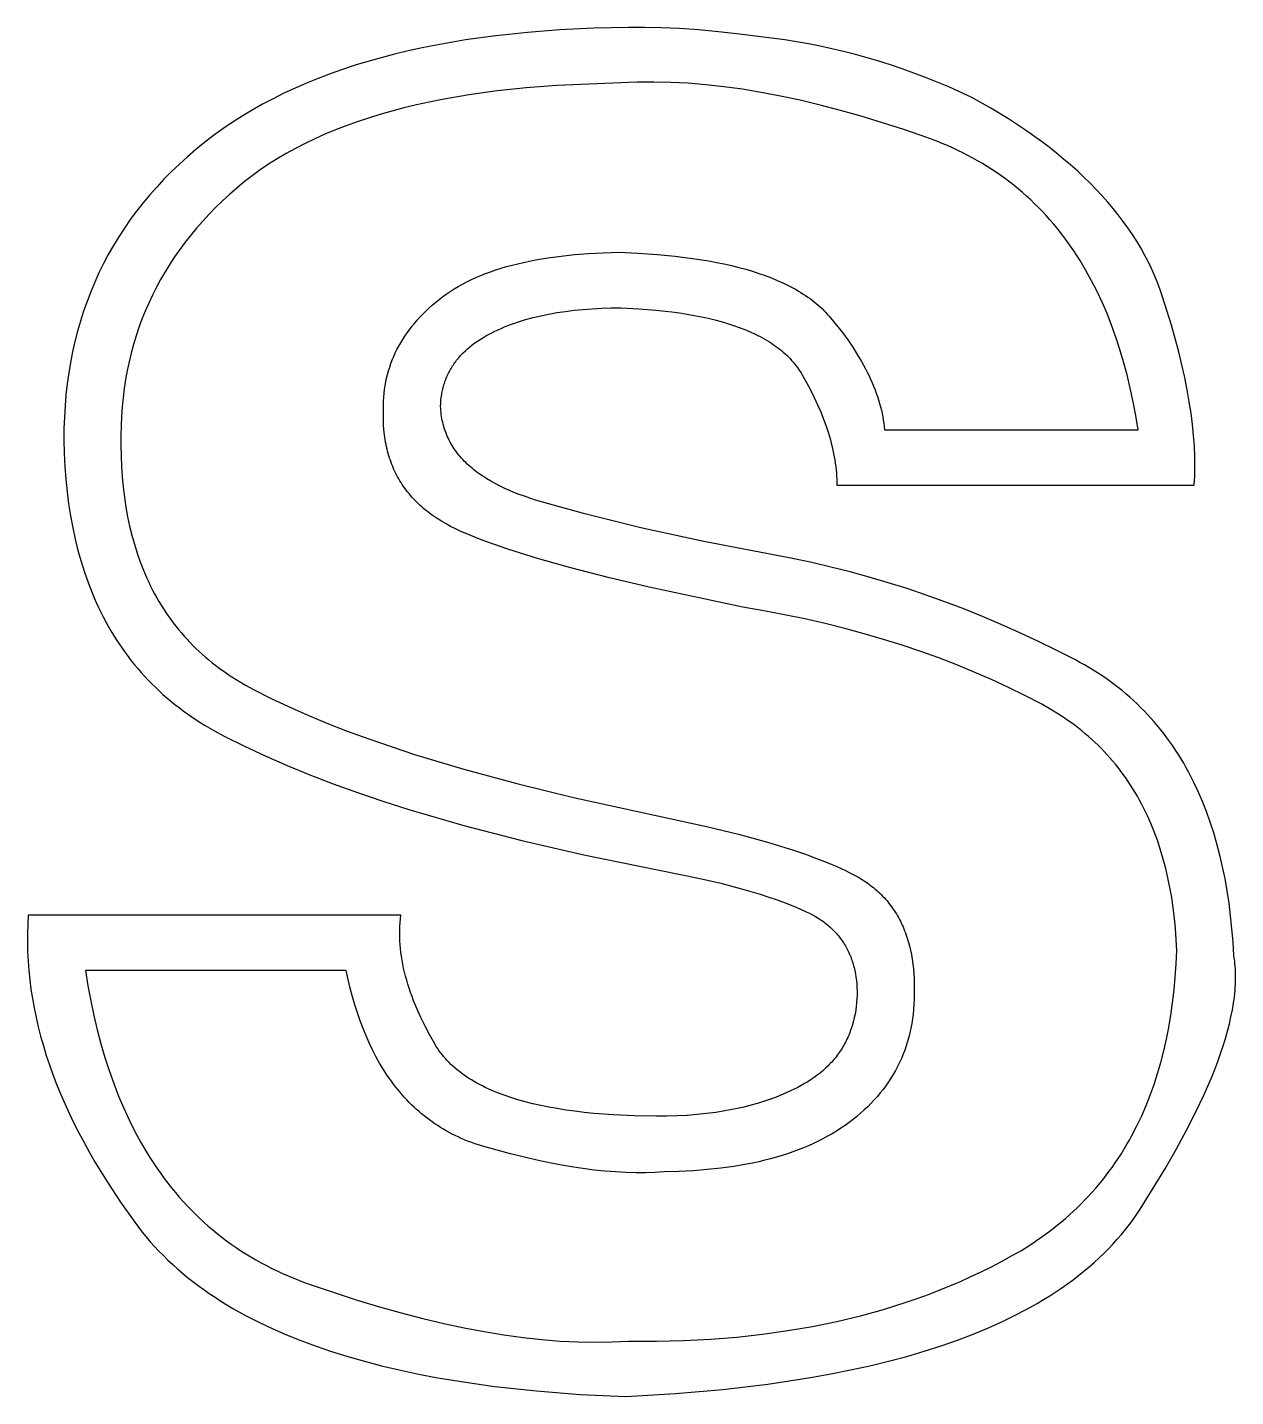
# Model space of a CAD drawing. Header units: millimetres. Extents: x -67 to 591, y -68 to 76.
# Drawn here: x 369.44 to 403.23, y -49.59 to -11.28 of the extents above; entities that cross this region are included whole.
import ezdxf

# ---------------------------------------------------------------- set-up
doc = ezdxf.new("R2010")
doc.units = ezdxf.units.MM
doc.header["$MEASUREMENT"] = 0
doc.layers.add('DEFAULT', color=7, linetype='Continuous')

msp = doc.modelspace()

# ---------------------------------------------------------------- linework, layer by layer
at = {"layer": 'DEFAULT'}
for points in [[(402.074, -24.093), (402.083, -23.964), (402.09, -23.833), (402.095, -23.699), (402.097, -23.564), (402.094, -23.285), (402.082, -22.997), (402.06, -22.7), (402.029, -22.394), (401.988, -22.078), (401.938, -21.753), (401.878, -21.419), (401.809, -21.076), (401.73, -20.724), (401.642, -20.362), (401.437, -19.611), (401.193, -18.822), (401.125, -18.622), (401.05, -18.422), (400.968, -18.225), (400.881, -18.029), (400.787, -17.835), (400.686, -17.643), (400.58, -17.452), (400.467, -17.264), (400.348, -17.076), (400.222, -16.891), (400.09, -16.707), (399.952, -16.525), (399.807, -16.345), (399.657, -16.166), (399.499, -15.989), (399.336, -15.814), (399.166, -15.64), (398.99, -15.468), (398.808, -15.298), (398.619, -15.13), (398.424, -14.963), (398.223, -14.798), (398.015, -14.634), (397.801, -14.473), (397.581, -14.313), (397.354, -14.155), (396.882, -13.843), (396.384, -13.539), (395.861, -13.241), (395.212, -12.948), (394.886, -12.812), (394.561, -12.682), (394.235, -12.559), (393.908, -12.442), (393.581, -12.332), (393.254, -12.228), (392.927, -12.131), (392.599, -12.04), (392.271, -11.956), (391.943, -11.878), (391.614, -11.807), (391.285, -11.743), (390.955, -11.685), (390.626, -11.633), (389.363, -11.467), (388.774, -11.403), (388.213, -11.353), (387.681, -11.316), (387.177, -11.291), (386.702, -11.28), (386.255, -11.283), (385.281, -11.305), (384.338, -11.351), (383.427, -11.421), (382.546, -11.515), (381.696, -11.633), (380.878, -11.774), (380.48, -11.854), (380.09, -11.939), (379.708, -12.031), (379.333, -12.129), (378.967, -12.232), (378.608, -12.342), (378.257, -12.457), (377.914, -12.579), (377.578, -12.706), (377.25, -12.839), (376.93, -12.979), (376.618, -13.124), (376.313, -13.275), (376.017, -13.432), (375.728, -13.595), (375.447, -13.764), (375.173, -13.94), (374.907, -14.121), (374.65, -14.308), (374.399, -14.5), (374.157, -14.698), (373.922, -14.9), (373.695, -15.106), (373.476, -15.316), (373.264, -15.53), (373.061, -15.748), (372.864, -15.97), (372.676, -16.196), (372.495, -16.426), (372.322, -16.66), (372.157, -16.898), (371.999, -17.14), (371.849, -17.386), (371.707, -17.636), (371.572, -17.89), (371.445, -18.148), (371.326, -18.411), (371.215, -18.677), (371.111, -18.947), (371.015, -19.221), (370.926, -19.499), (370.846, -19.781), (370.773, -20.067), (370.707, -20.357), (370.65, -20.652), (370.6, -20.95), (370.558, -21.252), (370.523, -21.558), (370.496, -21.868), (370.477, -22.183), (370.466, -22.501), (370.462, -22.823), (370.473, -23.196), (370.491, -23.562), (370.519, -23.92), (370.554, -24.271), (370.598, -24.614), (370.65, -24.95), (370.711, -25.279), (370.78, -25.601), (370.858, -25.915), (370.943, -26.221), (371.038, -26.521), (371.14, -26.813), (371.251, -27.098), (371.31, -27.237), (371.37, -27.375), (371.433, -27.511), (371.498, -27.645), (371.565, -27.777), (371.634, -27.908), (371.705, -28.036), (371.779, -28.163), (371.854, -28.288), (371.931, -28.411), (372.011, -28.532), (372.093, -28.652), (372.176, -28.769), (372.262, -28.885), (372.35, -28.999), (372.44, -29.111), (372.532, -29.221), (372.626, -29.329), (372.723, -29.436), (372.821, -29.54), (372.922, -29.643), (373.024, -29.744), (373.129, -29.843), (373.236, -29.941), (373.345, -30.036), (373.456, -30.13), (373.569, -30.222), (373.684, -30.312), (373.801, -30.4), (373.92, -30.486), (374.042, -30.571), (374.165, -30.653), (374.291, -30.734), (374.419, -30.813), (374.68, -30.965), (374.951, -31.11), (375.511, -31.39), (376.096, -31.663), (376.705, -31.929), (377.338, -32.189), (377.996, -32.442), (378.677, -32.689), (379.383, -32.929), (380.113, -33.163), (381.646, -33.61), (383.275, -34.032), (385.001, -34.427), (388.214, -35.081), (388.837, -35.228), (389.411, -35.38), (389.938, -35.535), (390.183, -35.614), (390.416, -35.694), (390.637, -35.774), (390.846, -35.856), (391.042, -35.939), (391.227, -36.022), (391.315, -36.065), (391.4, -36.11), (391.482, -36.157), (391.562, -36.206), (391.639, -36.256), (391.676, -36.282), (391.713, -36.309), (391.748, -36.336), (391.784, -36.363), (391.818, -36.391), (391.852, -36.42), (391.885, -36.449), (391.917, -36.478), (391.949, -36.508), (391.98, -36.538), (392.01, -36.569), (392.04, -36.601), (392.069, -36.632), (392.097, -36.665), (392.124, -36.697), (392.151, -36.731), (392.177, -36.764), (392.203, -36.799), (392.227, -36.833), (392.251, -36.868), (392.274, -36.904), (392.297, -36.94), (392.319, -36.977), (392.34, -37.014), (392.36, -37.051), (392.38, -37.089), (392.399, -37.128), (392.418, -37.167), (392.435, -37.206), (392.452, -37.246), (392.468, -37.287), (392.484, -37.328), (392.499, -37.369), (392.513, -37.411), (392.526, -37.453), (392.539, -37.496), (392.551, -37.539), (392.562, -37.583), (392.583, -37.672), (392.6, -37.763), (392.615, -37.856), (392.627, -37.95), (392.637, -38.047), (392.643, -38.146), (392.647, -38.246), (392.648, -38.349), (392.642, -38.458), (392.634, -38.566), (392.622, -38.673), (392.608, -38.777), (392.59, -38.879), (392.57, -38.98), (392.546, -39.079), (392.52, -39.175), (392.49, -39.27), (392.458, -39.363), (392.441, -39.409), (392.422, -39.455), (392.404, -39.5), (392.384, -39.544), (392.364, -39.588), (392.343, -39.632), (392.321, -39.675), (392.298, -39.717), (392.275, -39.759), (392.251, -39.801), (392.226, -39.842), (392.2, -39.883), (392.174, -39.923), (392.147, -39.963), (392.119, -40.002), (392.091, -40.041), (392.061, -40.079), (392.031, -40.117), (392.001, -40.155), (391.969, -40.192), (391.937, -40.228), (391.904, -40.264), (391.87, -40.3), (391.835, -40.335), (391.764, -40.404), (391.69, -40.471), (391.612, -40.536), (391.532, -40.599), (391.449, -40.66), (391.362, -40.72), (391.273, -40.778), (391.181, -40.833), (391.086, -40.887), (390.987, -40.939), (390.887, -40.99), (390.785, -41.038), (390.681, -41.085), (390.577, -41.131), (390.47, -41.174), (390.362, -41.217), (390.142, -41.296), (389.916, -41.369), (389.684, -41.436), (389.446, -41.496), (389.202, -41.55), (388.952, -41.597), (388.696, -41.638), (388.434, -41.672), (388.167, -41.7), (387.893, -41.721), (387.613, -41.736), (387.328, -41.744), (387.037, -41.746), (386.421, -41.734), (385.836, -41.707), (385.281, -41.664), (385.015, -41.637), (384.757, -41.606), (384.506, -41.572), (384.262, -41.533), (384.027, -41.491), (383.799, -41.445), (383.578, -41.395), (383.366, -41.341), (383.16, -41.283), (382.963, -41.222), (382.773, -41.157), (382.59, -41.088), (382.415, -41.015), (382.331, -40.977), (382.248, -40.938), (382.167, -40.898), (382.089, -40.858), (382.012, -40.816), (381.937, -40.773), (381.863, -40.73), (381.792, -40.685), (381.723, -40.64), (381.655, -40.593), (381.59, -40.546), (381.526, -40.498), (381.464, -40.448), (381.404, -40.398), (381.346, -40.347), (381.29, -40.295), (381.236, -40.241), (381.184, -40.187), (381.134, -40.132), (381.085, -40.076), (381.039, -40.019), (380.994, -39.962), (380.951, -39.903), (380.91, -39.843), (380.871, -39.782), (380.834, -39.72), (380.695, -39.473), (380.567, -39.229), (380.449, -38.987), (380.342, -38.749), (380.245, -38.513), (380.201, -38.397), (380.159, -38.281), (380.121, -38.166), (380.084, -38.051), (380.051, -37.937), (380.02, -37.824), (379.992, -37.712), (379.966, -37.601), (379.943, -37.49), (379.923, -37.38), (379.905, -37.271), (379.891, -37.162), (379.878, -37.054), (379.869, -36.947), (379.862, -36.841), (379.858, -36.735), (379.856, -36.63), (379.857, -36.526), (379.861, -36.423), (379.868, -36.32), (379.877, -36.218), (379.889, -36.117), (369.469, -36.117), (369.454, -36.373), (369.445, -36.63), (369.444, -36.888), (369.45, -37.146), (369.462, -37.405), (369.482, -37.665), (369.508, -37.926), (369.542, -38.188), (369.583, -38.45), (369.63, -38.714), (369.685, -38.978), (369.746, -39.243), (369.815, -39.508), (369.89, -39.775), (369.973, -40.042), (370.062, -40.31), (370.159, -40.579), (370.262, -40.849), (370.372, -41.119), (370.49, -41.391), (370.614, -41.663), (370.746, -41.936), (370.884, -42.21), (371.029, -42.484), (371.182, -42.759), (371.341, -43.036), (371.681, -43.59), (372.048, -44.148), (372.444, -44.709), (372.548, -44.849), (372.655, -44.987), (372.767, -45.122), (372.881, -45.256), (372.999, -45.388), (373.121, -45.517), (373.246, -45.645), (373.375, -45.771), (373.507, -45.894), (373.643, -46.016), (373.782, -46.135), (373.925, -46.253), (374.071, -46.368), (374.221, -46.482), (374.374, -46.593), (374.531, -46.703), (374.691, -46.81), (374.855, -46.916), (375.022, -47.019), (375.193, -47.121), (375.545, -47.317), (375.912, -47.506), (376.292, -47.687), (376.686, -47.86), (377.094, -48.024), (377.517, -48.181), (377.953, -48.329), (378.404, -48.47), (378.868, -48.602), (379.347, -48.726), (379.839, -48.842), (380.346, -48.951), (380.867, -49.051), (381.401, -49.143), (381.95, -49.227), (382.513, -49.303), (383.68, -49.431), (384.904, -49.526), (386.184, -49.59), (387.571, -49.506), (388.893, -49.389), (390.149, -49.24), (391.341, -49.059), (391.912, -48.956), (392.467, -48.845), (393.006, -48.726), (393.529, -48.598), (394.035, -48.463), (394.525, -48.319), (394.999, -48.167), (395.456, -48.007), (395.898, -47.839), (396.323, -47.663), (396.731, -47.478), (397.124, -47.286), (397.5, -47.085), (397.682, -46.982), (397.86, -46.877), (398.034, -46.769), (398.204, -46.66), (398.369, -46.548), (398.531, -46.435), (398.689, -46.319), (398.842, -46.201), (398.992, -46.082), (399.137, -45.96), (399.279, -45.836), (399.416, -45.71), (399.549, -45.583), (399.678, -45.453), (399.803, -45.321), (399.924, -45.187), (400.041, -45.051), (400.154, -44.913), (400.263, -44.773), (400.368, -44.631), (400.469, -44.487), (400.565, -44.341), (400.93, -43.761), (401.268, -43.2), (401.58, -42.657), (401.864, -42.132), (402.122, -41.625), (402.353, -41.136), (402.557, -40.666), (402.649, -40.437), (402.734, -40.213), (402.812, -39.994), (402.884, -39.779), (402.949, -39.568), (403.008, -39.363), (403.059, -39.161), (403.104, -38.964), (403.143, -38.772), (403.174, -38.584), (403.199, -38.401), (403.217, -38.223), (403.224, -38.135), (403.228, -38.048), (403.232, -37.963), (403.233, -37.879), (403.233, -37.796), (403.231, -37.714), (403.228, -37.633), (403.222, -37.553), (403.216, -37.475), (403.207, -37.397), (403.197, -37.321), (403.185, -37.246), (403.162, -36.868), (403.132, -36.498), (403.095, -36.136), (403.049, -35.781), (402.997, -35.434), (402.937, -35.095), (402.869, -34.763), (402.794, -34.439), (402.712, -34.123), (402.622, -33.814), (402.525, -33.514), (402.42, -33.221), (402.307, -32.935), (402.187, -32.658), (402.06, -32.388), (401.925, -32.125), (401.855, -31.997), (401.783, -31.871), (401.709, -31.747), (401.633, -31.624), (401.556, -31.504), (401.476, -31.385), (401.395, -31.268), (401.312, -31.154), (401.226, -31.041), (401.139, -30.93), (401.051, -30.821), (400.96, -30.714), (400.867, -30.609), (400.773, -30.506), (400.676, -30.404), (400.578, -30.305), (400.478, -30.208), (400.376, -30.112), (400.272, -30.019), (400.167, -29.927), (400.059, -29.837), (399.95, -29.749), (399.838, -29.664), (399.725, -29.58), (399.61, -29.498), (399.493, -29.418), (399.375, -29.339), (399.254, -29.263), (399.131, -29.189), (399.007, -29.117), (398.881, -29.046), (398.753, -28.978), (398.236, -28.713), (397.717, -28.459), (397.198, -28.216), (396.676, -27.983), (396.153, -27.762), (395.629, -27.551), (395.103, -27.351), (394.576, -27.162), (394.047, -26.984), (393.517, -26.817), (392.985, -26.66), (392.452, -26.514), (391.917, -26.379), (391.381, -26.255), (390.843, -26.142), (388.359, -25.662), (386.603, -25.28), (385.034, -24.894), (384.321, -24.699), (383.654, -24.504), (383.496, -24.453), (383.342, -24.401), (383.194, -24.347), (383.05, -24.291), (382.911, -24.233), (382.777, -24.172), (382.648, -24.11), (382.523, -24.045), (382.404, -23.979), (382.289, -23.91), (382.18, -23.84), (382.075, -23.767), (382.024, -23.73), (381.975, -23.693), (381.927, -23.655), (381.88, -23.616), (381.834, -23.577), (381.79, -23.537), (381.746, -23.497), (381.704, -23.457), (381.663, -23.415), (381.624, -23.374), (381.585, -23.332), (381.548, -23.289), (381.512, -23.246), (381.477, -23.202), (381.444, -23.158), (381.411, -23.113), (381.38, -23.068), (381.35, -23.022), (381.322, -22.976), (381.294, -22.929), (381.268, -22.882), (381.243, -22.834), (381.219, -22.786), (381.196, -22.737), (381.175, -22.688), (381.155, -22.638), (381.136, -22.588), (381.118, -22.537), (381.101, -22.485), (381.086, -22.434), (381.072, -22.381), (381.059, -22.328), (381.047, -22.275), (381.037, -22.221), (381.028, -22.167), (381.02, -22.112), (381.013, -22.056), (381.007, -22), (381.003, -21.944), (381, -21.887), (381.003, -21.802), (381.01, -21.719), (381.019, -21.637), (381.031, -21.556), (381.038, -21.516), (381.046, -21.477), (381.054, -21.438), (381.063, -21.399), (381.072, -21.36), (381.082, -21.322), (381.093, -21.284), (381.105, -21.246), (381.117, -21.209), (381.13, -21.172), (381.143, -21.136), (381.157, -21.099), (381.172, -21.063), (381.187, -21.028), (381.204, -20.992), (381.22, -20.957), (381.238, -20.923), (381.256, -20.888), (381.274, -20.854), (381.294, -20.821), (381.314, -20.787), (381.335, -20.754), (381.356, -20.722), (381.378, -20.689), (381.401, -20.657), (381.424, -20.625), (381.448, -20.594), (381.473, -20.563), (381.498, -20.532), (381.524, -20.502), (381.55, -20.472), (381.578, -20.442), (381.634, -20.383), (381.693, -20.326), (381.755, -20.27), (381.819, -20.216), (381.886, -20.162), (381.956, -20.11), (382.028, -20.059), (382.103, -20.01), (382.181, -19.962), (382.261, -19.915), (382.343, -19.87), (382.429, -19.825), (382.516, -19.782), (382.606, -19.741), (382.696, -19.701), (382.789, -19.662), (382.883, -19.625), (382.979, -19.588), (383.076, -19.554), (383.175, -19.52), (383.378, -19.458), (383.587, -19.4), (383.803, -19.348), (384.026, -19.302), (384.255, -19.261), (384.491, -19.226), (384.733, -19.195), (384.982, -19.171), (385.237, -19.151), (385.499, -19.138), (385.767, -19.129), (386.042, -19.126), (386.541, -19.152), (387.015, -19.19), (387.465, -19.24), (387.681, -19.27), (387.891, -19.303), (388.095, -19.338), (388.293, -19.377), (388.485, -19.419), (388.67, -19.464), (388.85, -19.512), (389.024, -19.563), (389.191, -19.617), (389.353, -19.674), (389.508, -19.734), (389.657, -19.797), (389.801, -19.863), (389.87, -19.897), (389.938, -19.932), (390.004, -19.968), (390.069, -20.005), (390.132, -20.042), (390.194, -20.08), (390.254, -20.119), (390.313, -20.158), (390.37, -20.199), (390.426, -20.24), (390.48, -20.281), (390.533, -20.324), (390.584, -20.367), (390.634, -20.412), (390.682, -20.456), (390.729, -20.502), (390.774, -20.548), (390.817, -20.596), (390.859, -20.644), (390.9, -20.692), (390.939, -20.742), (390.977, -20.792), (391.013, -20.843), (391.047, -20.895), (391.08, -20.947), (391.112, -21), (391.231, -21.213), (391.342, -21.424), (391.445, -21.632), (391.541, -21.837), (391.629, -22.04), (391.709, -22.24), (391.781, -22.437), (391.845, -22.631), (391.902, -22.823), (391.927, -22.918), (391.95, -23.013), (391.972, -23.106), (391.991, -23.199), (392.009, -23.292), (392.025, -23.383), (392.038, -23.474), (392.05, -23.565), (392.06, -23.655), (392.068, -23.744), (392.073, -23.832), (392.077, -23.92), (392.079, -24.007), (392.079, -24.093), (402.074, -24.093)], [(393.411, -22.541), (400.51, -22.541), (400.444, -22.143), (400.37, -21.754), (400.288, -21.374), (400.199, -21.003), (400.102, -20.642), (399.997, -20.29), (399.885, -19.947), (399.765, -19.613), (399.637, -19.288), (399.501, -18.973), (399.358, -18.666), (399.207, -18.369), (399.048, -18.081), (398.882, -17.802), (398.796, -17.666), (398.708, -17.533), (398.618, -17.401), (398.526, -17.272), (398.432, -17.145), (398.337, -17.021), (398.239, -16.899), (398.139, -16.779), (398.038, -16.661), (397.935, -16.546), (397.829, -16.433), (397.722, -16.322), (397.613, -16.214), (397.502, -16.108), (397.389, -16.004), (397.274, -15.902), (397.157, -15.803), (397.038, -15.706), (396.917, -15.611), (396.794, -15.519), (396.67, -15.429), (396.543, -15.341), (396.415, -15.255), (396.284, -15.172), (396.152, -15.091), (396.018, -15.013), (395.882, -14.936), (395.744, -14.862), (395.604, -14.791), (395.462, -14.721), (395.318, -14.654), (395.172, -14.589), (395.024, -14.527), (394.875, -14.466), (394.57, -14.353), (393.957, -14.142), (393.355, -13.947), (392.764, -13.768), (392.183, -13.603), (391.613, -13.455), (391.054, -13.321), (390.505, -13.203), (389.966, -13.101), (389.439, -13.013), (388.922, -12.942), (388.415, -12.885), (387.919, -12.844), (387.434, -12.819), (386.96, -12.809), (386.496, -12.814), (386.268, -12.822), (384.246, -12.903), (383.397, -12.969), (382.58, -13.057), (381.795, -13.166), (381.043, -13.296), (380.679, -13.37), (380.323, -13.448), (379.975, -13.532), (379.635, -13.621), (379.303, -13.716), (378.98, -13.816), (378.664, -13.921), (378.357, -14.032), (378.057, -14.148), (377.766, -14.269), (377.483, -14.396), (377.208, -14.528), (376.941, -14.665), (376.682, -14.808), (376.431, -14.956), (376.188, -15.109), (375.953, -15.268), (375.727, -15.432), (375.508, -15.602), (375.298, -15.777), (375.094, -15.955), (374.898, -16.137), (374.708, -16.322), (374.524, -16.51), (374.348, -16.701), (374.177, -16.894), (374.014, -17.091), (373.857, -17.291), (373.706, -17.493), (373.562, -17.699), (373.425, -17.907), (373.294, -18.118), (373.17, -18.333), (373.052, -18.55), (372.941, -18.77), (372.837, -18.993), (372.739, -19.219), (372.647, -19.448), (372.563, -19.68), (372.484, -19.915), (372.413, -20.153), (372.348, -20.394), (372.289, -20.638), (372.237, -20.884), (372.192, -21.134), (372.153, -21.387), (372.121, -21.642), (372.096, -21.901), (372.077, -22.162), (372.064, -22.427), (372.058, -22.694), (372.059, -22.964), (372.065, -23.268), (372.077, -23.567), (372.097, -23.859), (372.124, -24.146), (372.158, -24.426), (372.199, -24.701), (372.248, -24.971), (372.303, -25.234), (372.366, -25.491), (372.435, -25.743), (372.512, -25.989), (372.596, -26.229), (372.687, -26.463), (372.735, -26.578), (372.785, -26.692), (372.837, -26.804), (372.891, -26.914), (372.946, -27.023), (373.003, -27.131), (373.062, -27.237), (373.123, -27.342), (373.185, -27.445), (373.249, -27.547), (373.315, -27.647), (373.383, -27.746), (373.453, -27.844), (373.524, -27.94), (373.597, -28.034), (373.672, -28.127), (373.749, -28.219), (373.827, -28.309), (373.908, -28.398), (373.99, -28.485), (374.074, -28.571), (374.159, -28.656), (374.247, -28.738), (374.336, -28.82), (374.427, -28.9), (374.52, -28.978), (374.614, -29.056), (374.71, -29.131), (374.808, -29.205), (374.908, -29.278), (375.01, -29.349), (375.113, -29.419), (375.326, -29.554), (375.545, -29.684), (375.771, -29.807), (376.244, -30.047), (376.743, -30.283), (377.266, -30.515), (377.816, -30.744), (378.391, -30.968), (378.991, -31.19), (380.268, -31.621), (381.647, -32.037), (383.129, -32.439), (384.712, -32.826), (388.435, -33.636), (389.329, -33.857), (390.14, -34.08), (390.869, -34.304), (391.202, -34.417), (391.515, -34.531), (391.807, -34.645), (392.078, -34.759), (392.328, -34.873), (392.446, -34.931), (392.558, -34.989), (392.613, -35.018), (392.666, -35.048), (392.719, -35.078), (392.77, -35.11), (392.821, -35.142), (392.871, -35.175), (392.92, -35.208), (392.969, -35.243), (393.016, -35.278), (393.062, -35.314), (393.108, -35.35), (393.152, -35.388), (393.196, -35.426), (393.239, -35.464), (393.281, -35.504), (393.322, -35.544), (393.362, -35.585), (393.401, -35.627), (393.44, -35.67), (393.477, -35.713), (393.514, -35.757), (393.549, -35.802), (393.584, -35.847), (393.618, -35.893), (393.651, -35.94), (393.683, -35.988), (393.715, -36.036), (393.745, -36.085), (393.774, -36.135), (393.803, -36.186), (393.831, -36.237), (393.857, -36.29), (393.883, -36.342), (393.908, -36.396), (393.932, -36.45), (393.956, -36.505), (393.978, -36.561), (393.999, -36.618), (394.02, -36.675), (394.04, -36.733), (394.076, -36.852), (394.109, -36.973), (394.139, -37.097), (394.165, -37.224), (394.187, -37.354), (394.206, -37.488), (394.222, -37.624), (394.233, -37.763), (394.241, -37.905), (394.246, -38.05), (394.247, -38.198), (394.242, -38.487), (394.235, -38.623), (394.226, -38.758), (394.212, -38.891), (394.195, -39.023), (394.175, -39.153), (394.151, -39.281), (394.124, -39.407), (394.093, -39.531), (394.059, -39.654), (394.022, -39.775), (393.98, -39.895), (393.936, -40.012), (393.888, -40.128), (393.836, -40.242), (393.781, -40.355), (393.722, -40.465), (393.66, -40.574), (393.595, -40.682), (393.526, -40.787), (393.453, -40.891), (393.377, -40.993), (393.297, -41.093), (393.214, -41.192), (393.128, -41.289), (393.038, -41.384), (392.945, -41.478), (392.848, -41.569), (392.747, -41.659), (392.643, -41.748), (392.536, -41.834), (392.425, -41.919), (392.311, -42.002), (392.194, -42.082), (392.073, -42.16), (391.95, -42.235), (391.824, -42.307), (391.694, -42.377), (391.562, -42.444), (391.426, -42.509), (391.287, -42.572), (391.145, -42.631), (391.001, -42.688), (390.853, -42.743), (390.702, -42.795), (390.548, -42.845), (390.39, -42.891), (390.23, -42.936), (390.067, -42.978), (389.901, -43.017), (389.731, -43.054), (389.559, -43.088), (389.205, -43.148), (388.838, -43.199), (388.459, -43.239), (388.068, -43.269), (387.665, -43.289), (387.25, -43.298), (386.993, -43.316), (386.729, -43.326), (386.456, -43.327), (386.177, -43.32), (385.889, -43.305), (385.593, -43.282), (385.29, -43.25), (384.979, -43.21), (384.661, -43.162), (384.334, -43.106), (384, -43.041), (383.658, -42.968), (382.951, -42.798), (382.213, -42.595), (382.119, -42.566), (382.026, -42.537), (381.935, -42.505), (381.844, -42.472), (381.755, -42.438), (381.666, -42.402), (381.579, -42.364), (381.493, -42.325), (381.408, -42.285), (381.324, -42.243), (381.241, -42.199), (381.159, -42.154), (381.078, -42.107), (380.998, -42.058), (380.919, -42.008), (380.841, -41.957), (380.765, -41.904), (380.689, -41.849), (380.614, -41.793), (380.541, -41.736), (380.469, -41.677), (380.397, -41.616), (380.327, -41.554), (380.258, -41.49), (380.19, -41.424), (380.122, -41.357), (380.056, -41.289), (379.991, -41.219), (379.927, -41.147), (379.865, -41.074), (379.803, -41), (379.742, -40.924), (379.682, -40.846), (379.624, -40.767), (379.566, -40.686), (379.51, -40.603), (379.4, -40.434), (379.295, -40.258), (379.193, -40.077), (379.096, -39.889), (379.004, -39.695), (378.915, -39.494), (378.831, -39.288), (378.751, -39.075), (378.675, -38.856), (378.604, -38.631), (378.537, -38.4), (378.474, -38.163), (378.415, -37.919), (378.36, -37.669), (371.066, -37.669), (371.136, -38.099), (371.214, -38.52), (371.301, -38.93), (371.396, -39.33), (371.499, -39.72), (371.61, -40.1), (371.729, -40.47), (371.857, -40.83), (371.993, -41.18), (372.137, -41.52), (372.289, -41.85), (372.449, -42.17), (372.618, -42.48), (372.794, -42.78), (372.886, -42.926), (372.979, -43.069), (373.075, -43.211), (373.172, -43.349), (373.272, -43.485), (373.373, -43.619), (373.477, -43.75), (373.583, -43.879), (373.691, -44.005), (373.801, -44.128), (373.913, -44.25), (374.026, -44.368), (374.142, -44.484), (374.261, -44.598), (374.381, -44.709), (374.503, -44.817), (374.627, -44.923), (374.753, -45.027), (374.881, -45.128), (375.012, -45.227), (375.144, -45.323), (375.279, -45.416), (375.415, -45.507), (375.554, -45.596), (375.694, -45.682), (375.837, -45.765), (375.981, -45.846), (376.128, -45.925), (376.277, -46.001), (376.428, -46.074), (376.581, -46.145), (376.736, -46.213), (376.893, -46.279), (377.052, -46.343), (377.213, -46.404), (377.376, -46.462), (378.663, -46.887), (379.288, -47.075), (379.9, -47.247), (380.5, -47.402), (381.086, -47.541), (381.66, -47.664), (382.222, -47.771), (382.77, -47.861), (383.306, -47.935), (383.829, -47.993), (384.34, -48.034), (384.838, -48.06), (385.323, -48.069), (385.795, -48.061), (386.027, -48.051), (386.255, -48.038), (387.034, -48.039), (387.799, -48.02), (388.548, -47.981), (389.283, -47.922), (390.004, -47.843), (390.71, -47.744), (391.402, -47.625), (392.078, -47.486), (392.741, -47.327), (393.388, -47.148), (393.707, -47.051), (394.021, -46.949), (394.332, -46.842), (394.64, -46.73), (394.944, -46.614), (395.244, -46.492), (395.54, -46.365), (395.833, -46.233), (396.122, -46.096), (396.408, -45.954), (396.69, -45.807), (396.968, -45.655), (397.241, -45.497), (397.505, -45.333), (397.76, -45.161), (398.008, -44.981), (398.129, -44.889), (398.247, -44.795), (398.364, -44.7), (398.478, -44.602), (398.591, -44.503), (398.701, -44.402), (398.809, -44.299), (398.916, -44.195), (399.02, -44.088), (399.122, -43.98), (399.222, -43.871), (399.32, -43.759), (399.416, -43.646), (399.51, -43.531), (399.602, -43.414), (399.691, -43.295), (399.779, -43.175), (399.865, -43.053), (399.948, -42.929), (400.03, -42.803), (400.109, -42.676), (400.186, -42.546), (400.262, -42.415), (400.335, -42.283), (400.475, -42.012), (400.607, -41.734), (400.731, -41.449), (400.846, -41.158), (400.953, -40.859), (401.052, -40.553), (401.143, -40.24), (401.226, -39.919), (401.3, -39.592), (401.366, -39.258), (401.423, -38.917), (401.473, -38.568), (401.514, -38.213), (401.547, -37.851), (401.572, -37.481), (401.588, -37.105), (401.573, -36.798), (401.551, -36.496), (401.523, -36.201), (401.487, -35.911), (401.446, -35.628), (401.397, -35.35), (401.342, -35.079), (401.28, -34.813), (401.212, -34.553), (401.137, -34.299), (401.055, -34.051), (400.966, -33.809), (400.871, -33.573), (400.769, -33.343), (400.661, -33.118), (400.604, -33.008), (400.546, -32.9), (400.486, -32.793), (400.424, -32.688), (400.361, -32.584), (400.296, -32.481), (400.229, -32.38), (400.16, -32.28), (400.09, -32.182), (400.019, -32.086), (399.945, -31.991), (399.87, -31.897), (399.793, -31.805), (399.715, -31.714), (399.635, -31.625), (399.553, -31.537), (399.47, -31.451), (399.385, -31.366), (399.298, -31.283), (399.21, -31.201), (399.12, -31.121), (399.028, -31.042), (398.934, -30.964), (398.839, -30.889), (398.743, -30.814), (398.644, -30.741), (398.544, -30.67), (398.443, -30.6), (398.234, -30.464), (398.019, -30.335), (397.797, -30.211), (397.343, -29.974), (396.879, -29.746), (396.406, -29.527), (395.925, -29.317), (395.435, -29.116), (394.935, -28.924), (394.427, -28.741), (393.91, -28.567), (393.384, -28.402), (392.849, -28.246), (392.305, -28.099), (391.752, -27.961), (391.19, -27.832), (390.62, -27.712), (390.04, -27.601), (389.451, -27.499), (386.834, -26.944), (385.686, -26.673), (384.645, -26.405), (383.711, -26.142), (382.884, -25.881), (382.51, -25.753), (382.164, -25.625), (381.844, -25.498), (381.551, -25.373), (381.413, -25.309), (381.28, -25.242), (381.151, -25.172), (381.027, -25.1), (380.908, -25.025), (380.793, -24.947), (380.737, -24.907), (380.683, -24.867), (380.629, -24.826), (380.577, -24.784), (380.526, -24.741), (380.475, -24.698), (380.427, -24.653), (380.379, -24.609), (380.332, -24.563), (380.287, -24.517), (380.242, -24.47), (380.199, -24.423), (380.157, -24.375), (380.116, -24.326), (380.076, -24.276), (380.037, -24.226), (380, -24.175), (379.964, -24.124), (379.928, -24.071), (379.894, -24.018), (379.861, -23.965), (379.829, -23.91), (379.799, -23.855), (379.769, -23.799), (379.741, -23.743), (379.713, -23.686), (379.687, -23.628), (379.662, -23.57), (379.638, -23.51), (379.615, -23.451), (379.594, -23.39), (379.573, -23.329), (379.554, -23.267), (379.536, -23.204), (379.519, -23.141), (379.503, -23.077), (379.488, -23.012), (379.474, -22.947), (379.462, -22.881), (379.45, -22.814), (379.44, -22.747), (379.431, -22.679), (379.416, -22.54), (379.406, -22.399), (379.4, -22.255), (379.399, -22.109), (379.403, -21.848), (379.406, -21.737), (379.413, -21.627), (379.422, -21.518), (379.435, -21.41), (379.45, -21.303), (379.469, -21.198), (379.491, -21.093), (379.517, -20.989), (379.545, -20.887), (379.576, -20.785), (379.611, -20.685), (379.648, -20.586), (379.689, -20.487), (379.733, -20.39), (379.78, -20.293), (379.83, -20.198), (379.883, -20.104), (379.939, -20.011), (379.999, -19.919), (380.061, -19.828), (380.127, -19.738), (380.196, -19.649), (380.268, -19.561), (380.343, -19.474), (380.421, -19.388), (380.502, -19.303), (380.587, -19.219), (380.674, -19.137), (380.765, -19.055), (380.859, -18.974), (380.956, -18.895), (381.056, -18.817), (381.16, -18.742), (381.267, -18.668), (381.379, -18.598), (381.494, -18.529), (381.612, -18.463), (381.734, -18.399), (381.86, -18.338), (381.989, -18.279), (382.122, -18.222), (382.259, -18.168), (382.399, -18.116), (382.543, -18.067), (382.691, -18.02), (382.842, -17.975), (382.997, -17.932), (383.156, -17.892), (383.318, -17.854), (383.484, -17.819), (383.653, -17.786), (384.003, -17.727), (384.368, -17.678), (384.747, -17.638), (385.14, -17.607), (385.548, -17.586), (385.971, -17.574), (386.526, -17.598), (387.056, -17.635), (387.561, -17.683), (388.042, -17.743), (388.499, -17.816), (388.718, -17.856), (388.931, -17.9), (389.138, -17.947), (389.339, -17.996), (389.533, -18.049), (389.722, -18.105), (389.904, -18.163), (390.08, -18.225), (390.25, -18.29), (390.414, -18.358), (390.572, -18.428), (390.724, -18.502), (390.87, -18.579), (390.94, -18.618), (391.009, -18.658), (391.077, -18.699), (391.143, -18.741), (391.207, -18.783), (391.27, -18.827), (391.331, -18.87), (391.391, -18.915), (391.449, -18.961), (391.506, -19.007), (391.561, -19.054), (391.615, -19.102), (391.667, -19.15), (391.718, -19.199), (391.767, -19.249), (391.814, -19.3), (391.86, -19.351), (391.905, -19.403), (392.075, -19.613), (392.235, -19.821), (392.384, -20.026), (392.524, -20.231), (392.653, -20.433), (392.773, -20.633), (392.829, -20.733), (392.882, -20.832), (392.933, -20.931), (392.981, -21.029), (393.027, -21.127), (393.07, -21.224), (393.111, -21.321), (393.149, -21.418), (393.185, -21.514), (393.218, -21.609), (393.249, -21.705), (393.277, -21.799), (393.303, -21.893), (393.326, -21.987), (393.346, -22.081), (393.364, -22.174), (393.38, -22.266), (393.393, -22.358), (393.403, -22.45), (393.411, -22.541)]]:
    msp.add_lwpolyline(points, dxfattribs=at)

doc.saveas('drawing.dxf')
